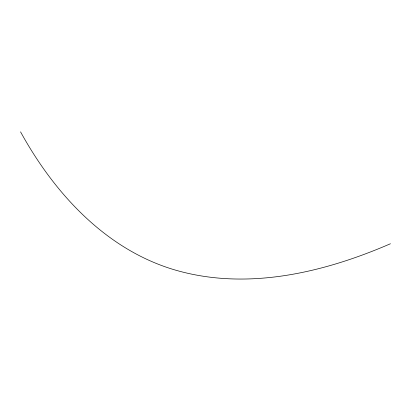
<?xml version="1.0" encoding="UTF-8"?>
<svg xmlns="http://www.w3.org/2000/svg" width="411" height="411" viewBox="0 0 411 411"><rect width="100%" height="100%" fill="white"/><g stroke="black" fill="none" stroke-linecap="round" stroke-linejoin="round"><path stroke-width="0.62" d="M390.45 243.744C323.19 272.883 246.22 291.127 174.048 269.693C105.375 249.117 54.17 193.042 20.55 131.844"/></g></svg>
